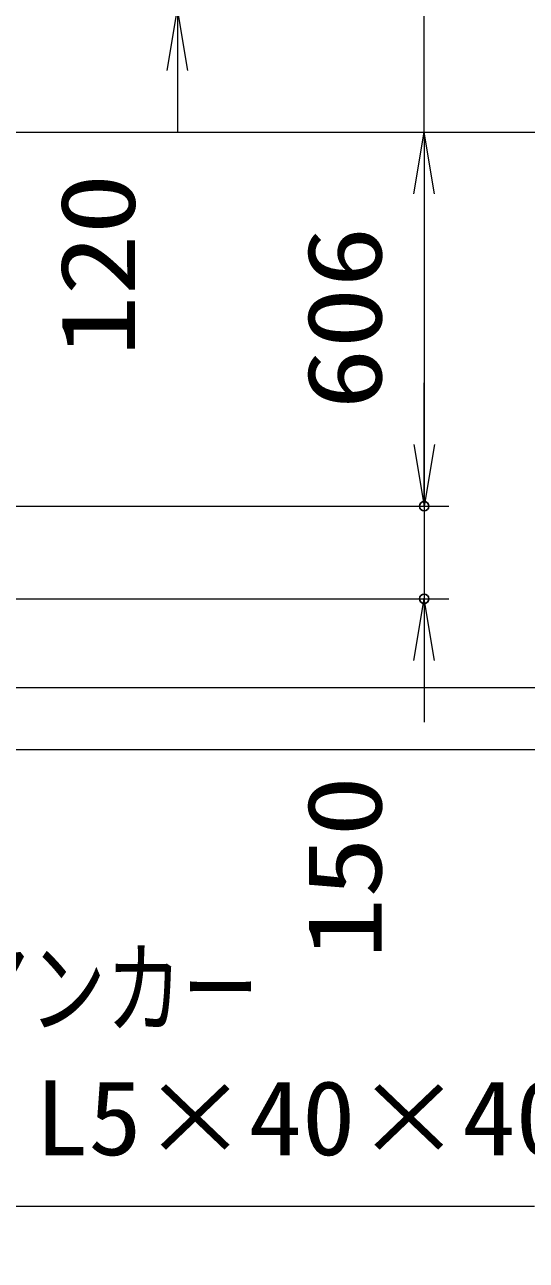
# Model space of a CAD drawing. Units: millimetres at full size. Extents: x -11880 to 11880, y -8400 to 8400.
# Drawn here: x 6553 to 7366, y -2681 to -679 of the extents above; entities that cross this region are included whole.
import ezdxf
from ezdxf.enums import TextEntityAlignment as Align

# ---------------------------------------------------------------- set-up
doc = ezdxf.new("R2010")
doc.units = ezdxf.units.MM
doc.header["$LTSCALE"] = 30
doc.header["$PDMODE"] = 32
doc.header["$PDSIZE"] = 15
doc.layers.add('0-2_0', color=7, linetype='Continuous', lineweight=18)
doc.layers.add('0-3_寸法線', color=4, linetype='Continuous', lineweight=18)
doc.layers.add('0-4_Defpoints', color=7, linetype='Continuous')
doc.styles.add('ＭＳ ゴシック', font='')
doc.styles.get('ＭＳ ゴシック').set_extended_font_data('MS Gothic')

# ---------------------------------------------------------------- blocks, each defined once
blk = doc.blocks.new('_Open')
at = {"layer": '0-2_0', "color": 4}
blk.add_line((-30, 5), (0, 0), dxfattribs=at)
blk.add_lwpolyline([(-30, -5), (0, 0), (-30, 0)], dxfattribs=at)
blk = doc.blocks.new('S258')
at = {"layer": '0-3_寸法線'}
for points in [[(5447926.8, 80232718.7), (5404270.8, 80232718.7), (5384790.3, 80281064.2), (5383669, 80283846.8)], [(5385254, 80281251.1), (5383669, 80283846.8), (5384326.5, 80280877.3)]]:
    blk.add_lwpolyline(points, dxfattribs=at)
at = {"layer": '0-3_寸法線', "color": 254, "style": 'ＭＳ ゴシック'}
for s, width, p in [('ベースアンカー', 0.75, (5408470.8, 80240419.3)), ('SS400 L5×40×40', 1.05, (5408038.8, 80234119.3))]:
    blk.add_text(s, height=3637, dxfattribs=dict(at, width=width)).set_placement(p, align=Align.BOTTOM_LEFT)
blk = doc.blocks.new('S259')
at = {"layer": '0-3_寸法線'}
for points in [[(5442765.7, 80222899.4), (5398677.7, 80222899.4), (5383569.2, 80259579.7), (5382426.7, 80262353.6)], [(5384031.5, 80259770.1), (5382426.7, 80262353.6), (5383106.9, 80259389.3)]]:
    blk.add_lwpolyline(points, dxfattribs=at)
at = {"layer": '0-3_寸法線', "color": 254, "style": 'ＭＳ ゴシック', "width": 0.95}
blk.add_text('異形丸鋼 SD295 D16', height=3637, dxfattribs=at).set_placement((5401725.7, 80224300), align=Align.BOTTOM_LEFT)

msp = doc.modelspace()

# ---------------------------------------------------------------- linework, layer by layer
at = {"layer": '0-3_寸法線'}
for p, q in [((7200.27, -853.37), (7200.27, -653.37)), ((6800.27, -753.37), (6800.27, -853.37)), ((5643.04, -853.37), (7240.27, -853.37)), ((5643.04, -853.37), (7240.27, -853.37)), ((5643.04, -853.37), (7640.27, -853.37)), ((5643.04, -853.37), (7640.27, -853.37)), ((7200.27, -853.37), (7200.27, -1459.37)), ((7200.27, -953.37), (7200.27, -1053.37)), ((7200.27, -1359.37), (7200.27, -1259.37)), ((5293.04, -1459.37), (7240.27, -1459.37)), ((5293.04, -1459.37), (7240.27, -1459.37)), ((7200.27, -1459.37), (7200.27, -1609.37)), ((5293.04, -1609.37), (7240.27, -1609.37)), ((7200.27, -1709.37), (7200.27, -1809.37)), ((5768.04, -1753.37), (7640.27, -1753.37)), ((5768.04, -1753.37), (7640.27, -1753.37)), ((5768.04, -1853.37), (7640.27, -1853.37))]:
    msp.add_line(p, q, dxfattribs=at)
at = {"layer": '0-4_Defpoints'}
for p in [(7200.27, -1459.37), (7200.27, -1609.37)]:
    msp.add_point(p, dxfattribs=at)

# ---------------------------------------------------------------- block references
at = {"layer": '0-3_寸法線', "xscale": 3.333333, "yscale": 3.333333}
for p, rotation in [((6800.27, -653.37), 90), ((7200.27, -853.37), 90), ((7200.27, -853.37), 90), ((7200.27, -1459.37), 270), ((7200.27, -1459.37), 270), ((7200.27, -1609.37), 90)]:
    msp.add_blockref('_Open', p, dxfattribs=dict(at, rotation=rotation))
at = {"layer": '0-3_寸法線', "xscale": 0.03333333, "yscale": 0.03333333}
for name in ['S258', 'S259']:
    msp.add_blockref(name, (-174218.27, -2677017.73), dxfattribs=at)

# ---------------------------------------------------------------- texts
at = {"layer": '0-3_寸法線', "color": 254, "style": 'ＭＳ ゴシック', "width": 1.2}
for s, p in [('120', (6767.58, -1216.93)), ('606', (7167.58, -1302.77)), ('150', (7167.58, -2192.86))]:
    msp.add_text(s, height=121.2, rotation=90, dxfattribs=at).set_placement(p, align=Align.BOTTOM_LEFT)

doc.saveas('drawing.dxf')
